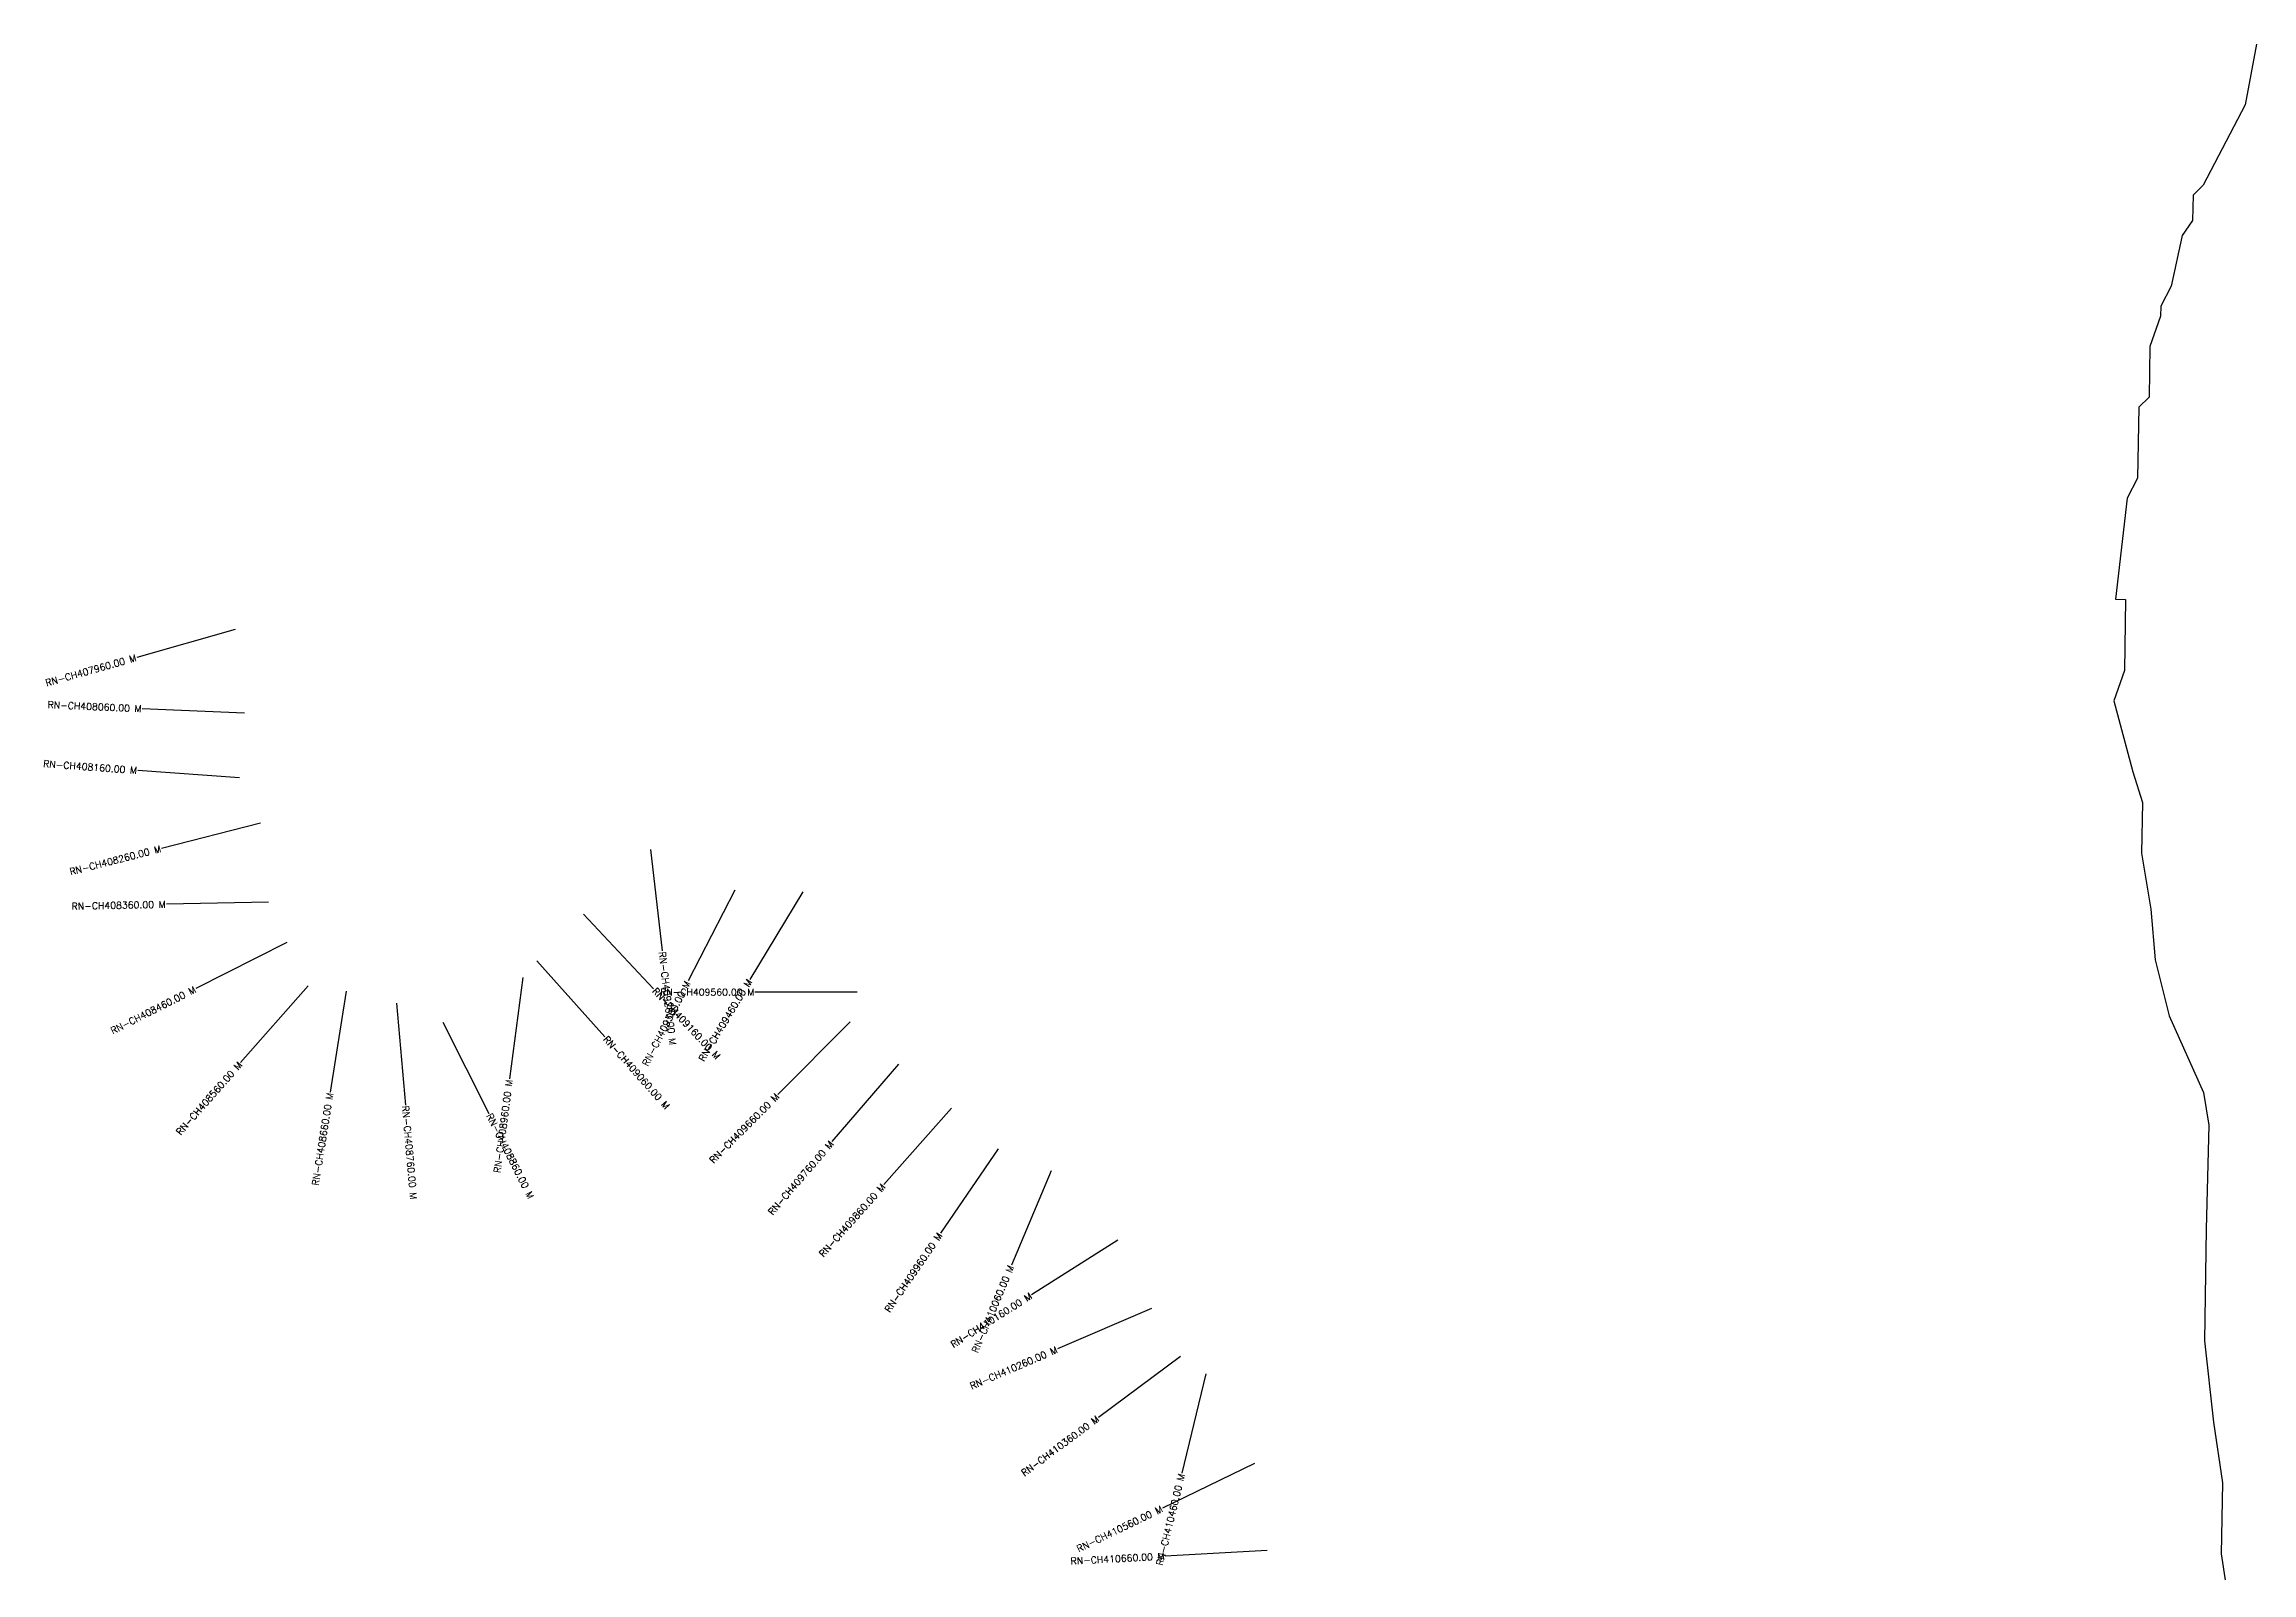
# Model space of a CAD drawing. Header units: metres. Extents: x 303843 to 310225, y 1935431 to 1940747.
# Drawn here: x 303843 to 307083, y 1938263 to 1940506 of the extents above; entities that cross this region are included whole.
import ezdxf
from ezdxf.enums import TextEntityAlignment as Align

# ---------------------------------------------------------------- set-up
doc = ezdxf.new("R2010")
doc.units = ezdxf.units.M
for name, color, linetype in [('CS', 134, 'Continuous'), ('CSMark', 6, 'Continuous'), ('VILLAGE BOUNDRY', 10, 'Continuous')]:
    doc.layers.add(name, color=color, linetype=linetype)
doc.styles.get("Standard").update_dxf_attribs({"font": 'simplex.shx'})

msp = doc.modelspace()

# ---------------------------------------------------------------- linework, layer by layer
at = {"layer": 'CS'}
for p, q in [((304123.7, 1939646.8), (303979.3, 1939605.9)), ((304137.4, 1939524.1), (303987.5, 1939530.6)), ((304130.3, 1939429), (303980.7, 1939440)), ((304160.9, 1939362.8), (304015.6, 1939325.6)), ((304733.3, 1939324.2), (304750.3, 1939175.2)), ((304172.8, 1939246.7), (304022.8, 1939243.6)), ((304856.8, 1939264.6), (304788.4, 1939131.1)), ((304956.7, 1939261.9), (304879.2, 1939133.4)), ((304635.1, 1939229.1), (304737.9, 1939119.8)), ((304199.7, 1939187.8), (304065.9, 1939120)), ((304566.5, 1939160.9), (304666.3, 1939048.9)), ((304231.1, 1939123.9), (304131.8, 1939011.4)), ((304286.7, 1939116.2), (304263.1, 1938968.1)), ((304545.9, 1939136), (304526.3, 1938987.3)), ((305036.5, 1939114.7), (304886.5, 1939114.7)), ((304360.4, 1939098.6), (304373.5, 1938949.1)), ((304428.5, 1939070.6), (304495.9, 1938936.5)), ((305026.1, 1939071), (304920.3, 1938964.6)), ((305097.4, 1939009), (304999.5, 1938895.3)), ((305175.2, 1938944.4), (305075.6, 1938832.3)), ((305243.3, 1938884.9), (305158.6, 1938761.1)), ((305321.3, 1938852.4), (305263, 1938714.2)), ((305419.3, 1938750.8), (305292.5, 1938670.6)), ((305468.3, 1938650.5), (305330.5, 1938591.1)), ((305511, 1938580.1), (305390.6, 1938490.6)), ((305548.4, 1938554.5), (305512.9, 1938408.7)), ((305619.7, 1938422.8), (305484.7, 1938357.5)), ((305638.4, 1938295.2), (305488.6, 1938287.1))]:
    msp.add_line(p, q, dxfattribs=at)
at = {"layer": 'VILLAGE BOUNDRY'}
msp.add_lwpolyline([(307089.8, 1940505.9), (307073.5, 1940416.9), (307012, 1940298.9), (306996.9, 1940284.3), (306996.3, 1940247.1), (306981, 1940225), (306964.9, 1940150.9), (306949.6, 1940121.4), (306949.3, 1940106.6), (306933.7, 1940062.2), (306932.5, 1939987.8), (306917.4, 1939973.2), (306915.6, 1939869.1), (306900.3, 1939839.6), (306883, 1939691.2), (306897.8, 1939690.9), (306896.1, 1939586.8), (306880.5, 1939542.4), (306908.5, 1939437.8), (306922.7, 1939393), (306921.4, 1939318.6), (306934.9, 1939236.6), (306941.1, 1939162.1), (306962.1, 1939080), (307012.3, 1938967.6), (307019.9, 1938919.6), (307016.4, 1938766.7), (307013.7, 1938603.1), (307026.7, 1938483.9), (307040, 1938394.4), (307038.3, 1938290.3), (307051.7, 1938200.8)], dxfattribs=at)

# ---------------------------------------------------------------- texts
at = {"layer": 'CSMark'}
for s, rotation, p in [('RN-CH407960.00 M', 15.8268, (303978.4, 1939605.7)), ('RN-CH408060.00 M', 357.5099, (303986.5, 1939530.6)), ('RN-CH408160.00 M', 355.8224, (303979.8, 1939440)), ('RN-CH408260.00 M', 14.3682, (304014.7, 1939325.4)), ('RN-CH408360.00 M', 1.1774, (304021.8, 1939243.6)), ('RN-CH408460.00 M', 26.8845, (304065.1, 1939119.5)), ('RN-CH409360.00 M', 62.8805, (304788, 1939130.2)), ('RN-CH409460.00 M', 58.9128, (304878.7, 1939132.6)), ('RN-CH408560.00 M', 48.5805, (304131.2, 1939010.6)), ('RN-CH408960.00 M', 82.4802, (304526.1, 1938986.3)), ('RN-CH408660.00 M', 80.952, (304262.9, 1938967.1)), ('RN-CH409660.00 M', 45.152, (304919.6, 1938963.9)), ('RN-CH409760.00 M', 49.2597, (304998.9, 1938894.5)), ('RN-CH409860.00 M', 48.4031, (305075, 1938831.5)), ('RN-CH409960.00 M', 55.6355, (305158.1, 1938760.3)), ('RN-CH410060.00 M', 67.1317, (305262.6, 1938713.3)), ('RN-CH410160.00 M', 32.2915, (305291.7, 1938670.1)), ('RN-CH410260.00 M', 23.318, (305329.6, 1938590.7)), ('RN-CH410360.00 M', 36.647, (305389.8, 1938490)), ('RN-CH410460.00 M', 76.3017, (305512.7, 1938407.7)), ('RN-CH410560.00 M', 25.8187, (305483.8, 1938357.1)), ('RN-CH410660.00 M', 3.0826, (305487.6, 1938287.1))]:
    msp.add_text(s, height=10, rotation=rotation, dxfattribs=at).set_placement(p, align=Align.MIDDLE_RIGHT)
for s, rotation, p in [('RN-CH409260.00 M', 276.5087, (304750.4, 1939174.2)), ('RN-CH409160.00 M', 313.2467, (304738.6, 1939119.1)), ('RN-CH409060.00 M', 311.7117, (304666.9, 1939048.2)), ('RN-CH408760.00 M', 275.0389, (304373.6, 1938948.2)), ('RN-CH408860.00 M', 296.7008, (304496.4, 1938935.7))]:
    msp.add_text(s, height=10, rotation=rotation, dxfattribs=at).set_placement(p, align=Align.MIDDLE_LEFT)
msp.add_text('RN-CH409560.00 M', height=10, dxfattribs=at).set_placement((304885.5, 1939114.7), align=Align.MIDDLE_RIGHT)

doc.saveas('drawing.dxf')
